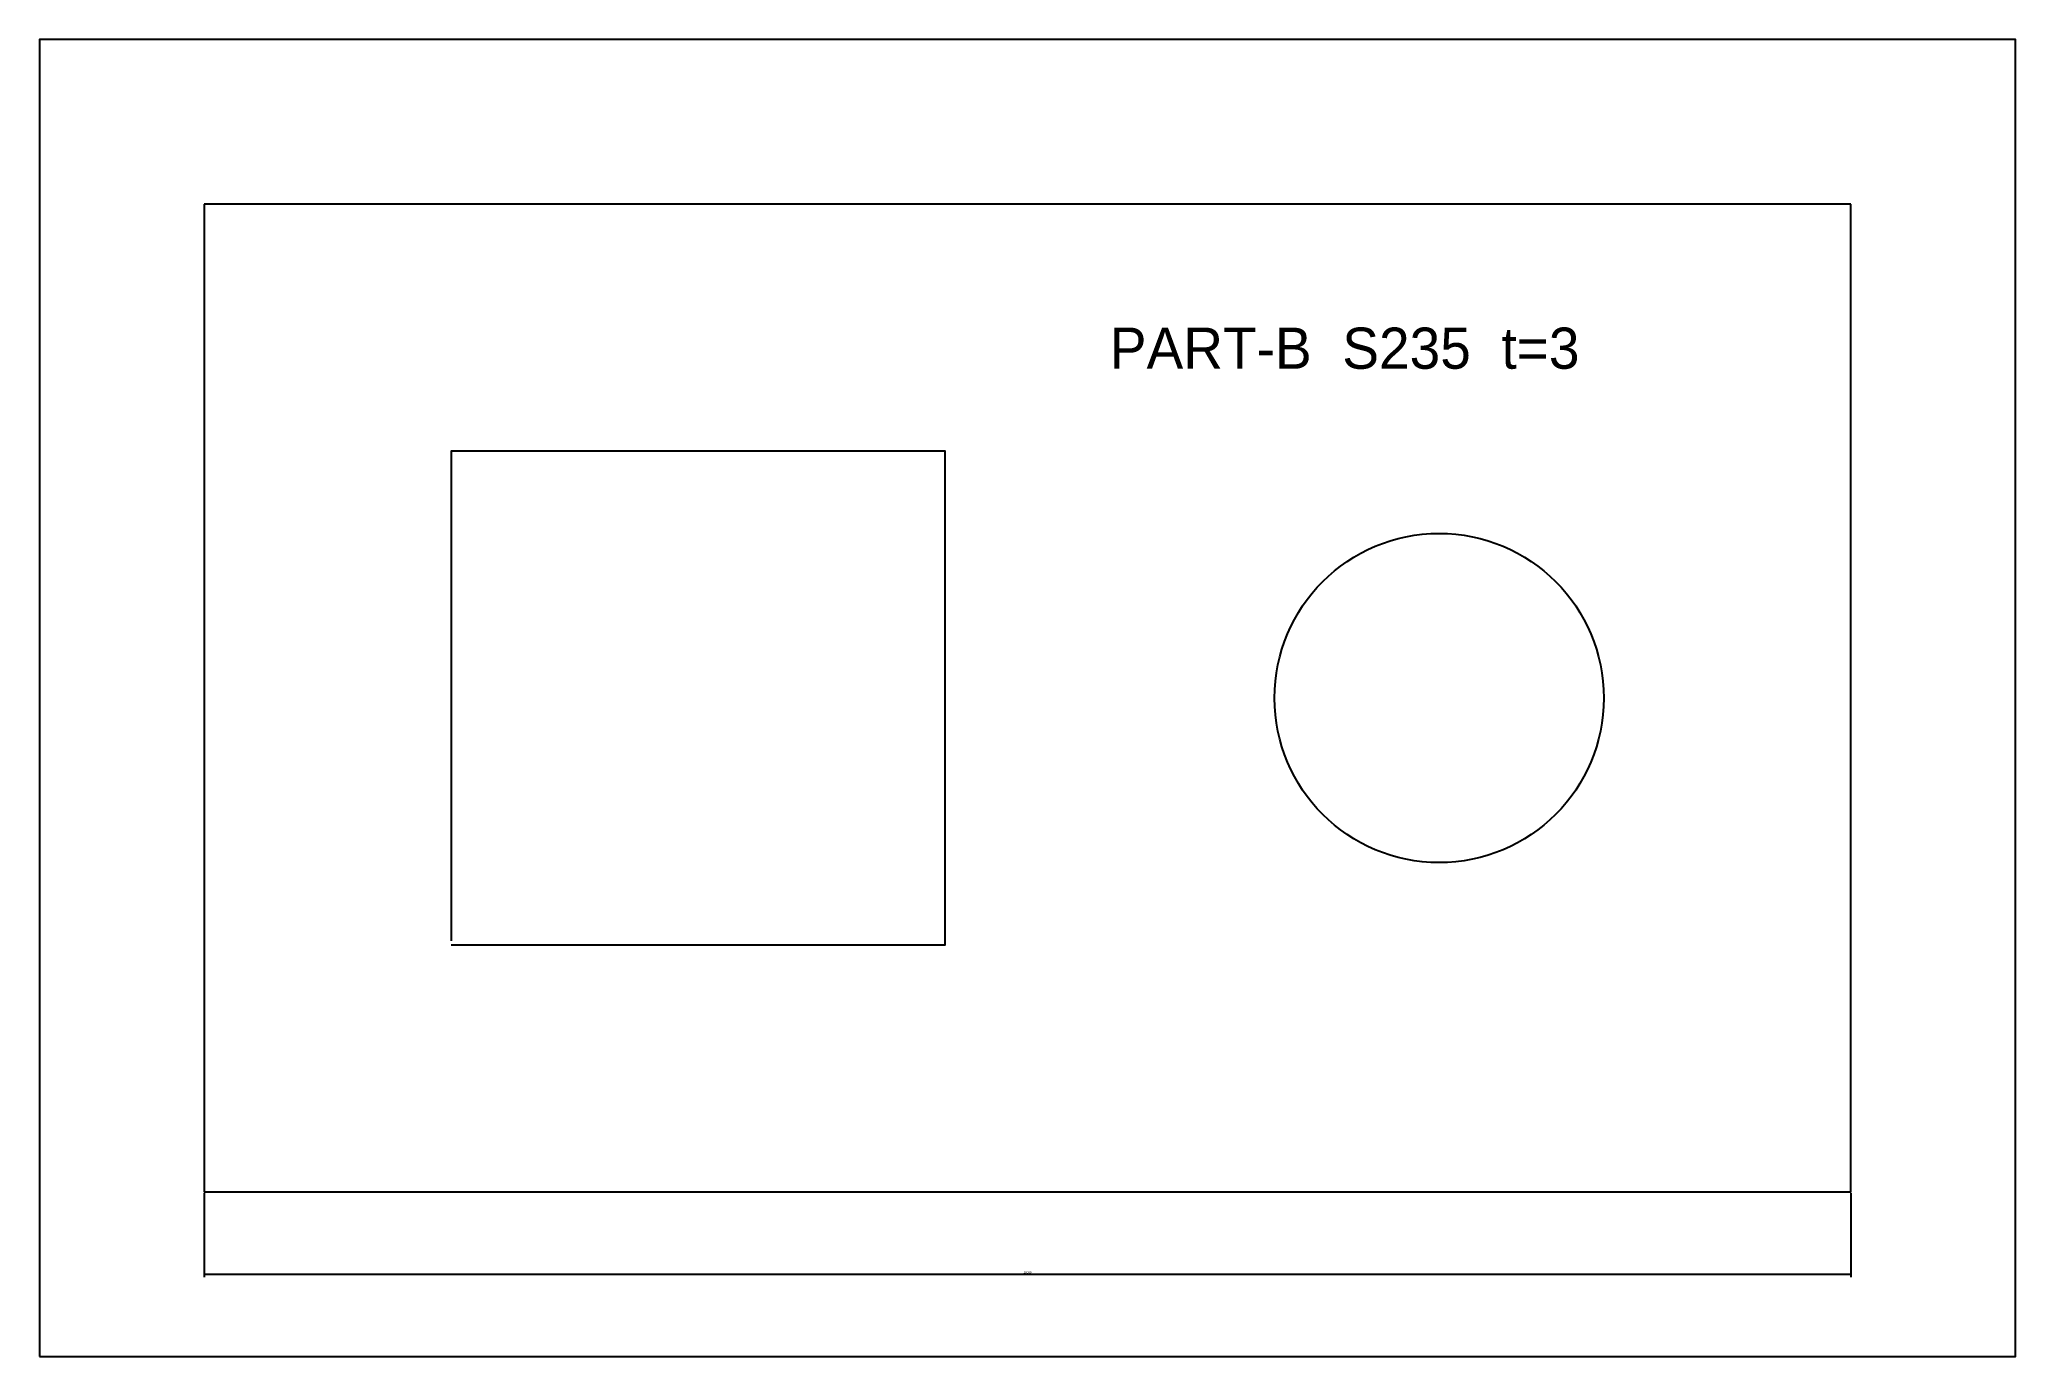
# Model space of a CAD drawing. Header units: millimetres. Extents: x -20 to 220, y -20 to 140.
import ezdxf

# ---------------------------------------------------------------- set-up
doc = ezdxf.new("R2010")
doc.units = ezdxf.units.MM
doc.layers.add('DIMS', color=7, linetype='Continuous')
doc.layers.add('FRAME', color=7, linetype='Continuous')
doc.styles.add('OpenSansCondensed-Light', font='OpenSansCondensed-Light.ttf')
doc.dimstyles.new('EZDXF', dxfattribs={"dimtxt": 0.25, "dimasz": 0.175, "dimexe": 0.375, "dimexo": 0.125, "dimgap": 0.1, "dimtad": 1, "dimlfac": 100, "dimzin": 12, "dimdsep": 46, "dimtxsty": 'OpenSansCondensed-Light', "dimblk": 'ARCHTICK', "dimcen": 2.5, "dimazin": 3, "dimtfac": 0.5, "dimtmove": 2, "dimatfit": 3})

# ---------------------------------------------------------------- blocks, each defined once
blk = doc.blocks.new('_ARCHTICK')
at = {"color": 0, "linetype": 'BYBLOCK', "const_width": 0.15}
blk.add_lwpolyline([(-0.5, -0.5), (0.5, 0.5)], dxfattribs=at)

msp = doc.modelspace()

# ---------------------------------------------------------------- linework, layer by layer
for p, q in [((200, 120), (0, 120)), ((0, 120), (0, 0)), ((200, 0), (200, 120)), ((0, 0), (200, 0)), ((50, 0), (150, 0))]:
    msp.add_line(p, q)
msp.add_lwpolyline([(30, 30), (90, 30), (90, 90), (30, 90), (30, 30.5)])
msp.add_circle((150, 60), 20)
at = {"layer": 'FRAME'}
msp.add_lwpolyline([(-20, -20), (220, -20), (220, 140), (-20, 140)], close=True, dxfattribs=at)

# ---------------------------------------------------------------- texts
msp.add_text('PART-B  S235  t=3', height=5).set_placement((110, 100))

# ---------------------------------------------------------------- dimensions: what is measured, and where the dimension line sits
at = {"layer": 'DIMS'}
msp.add_linear_dim(base=(0, -10), p1=(0, 0), p2=(200, 0), dimstyle='EZDXF', dxfattribs=at).render()

doc.saveas('drawing.dxf')
